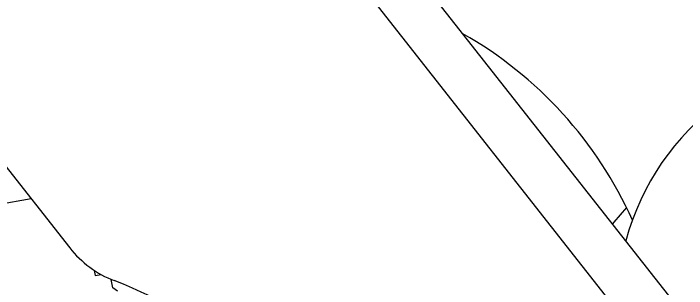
# Model space of a CAD drawing. Header units: millimetres. Extents: x -294 to 2792, y 5 to 1659.
# Drawn here: x 721.645 to 724.31, y 565.512 to 566.601 of the extents above; entities that cross this region are included whole.
import ezdxf

# ---------------------------------------------------------------- set-up
doc = ezdxf.new("R2010")
doc.units = ezdxf.units.MM
doc.layers.get('0').update_dxf_attribs({"lineweight": 18})

msp = doc.modelspace()

# ---------------------------------------------------------------- linework, layer by layer
at = {"color": 7, "linetype": 'Continuous', "lineweight": 25}
for p, q in [((724.6838, 564.9205), (722.3216, 567.9211)), ((724.1895, 565.2309), (722.1754, 567.7892)), ((721.4677, 566.1807), (721.8675, 565.6729)), ((721.1778, 565.7729), (721.7143, 565.8675)), ((721.9646, 565.5836), (721.9682, 565.5633)), ((721.9682, 565.5633), (721.9914, 565.5674)), ((722.0377, 565.5146), (722.0318, 565.5478)), ((722.0562, 565.5017), (722.0377, 565.5146))]:
    msp.add_line(p, q, dxfattribs=at)
msp.add_lwpolyline([(724.0721, 565.8329), (724.0218, 565.7745), (724.0167, 565.768)], dxfattribs=at)
for centre, radius, start, end in [((722.6353, 565.1285), 1.6001, 24.1121, 60.4679), ((725.0359, 565.4436), 0.9992, 9.9632, 165.1269), ((722.1903, 565.9266), 0.4106, 218.1746, 249.0819), ((721.4561, 564.0069), 1.6448, 26.2994, 69.0656)]:
    msp.add_arc(centre, radius, start, end, dxfattribs=at)

doc.saveas('drawing.dxf')
